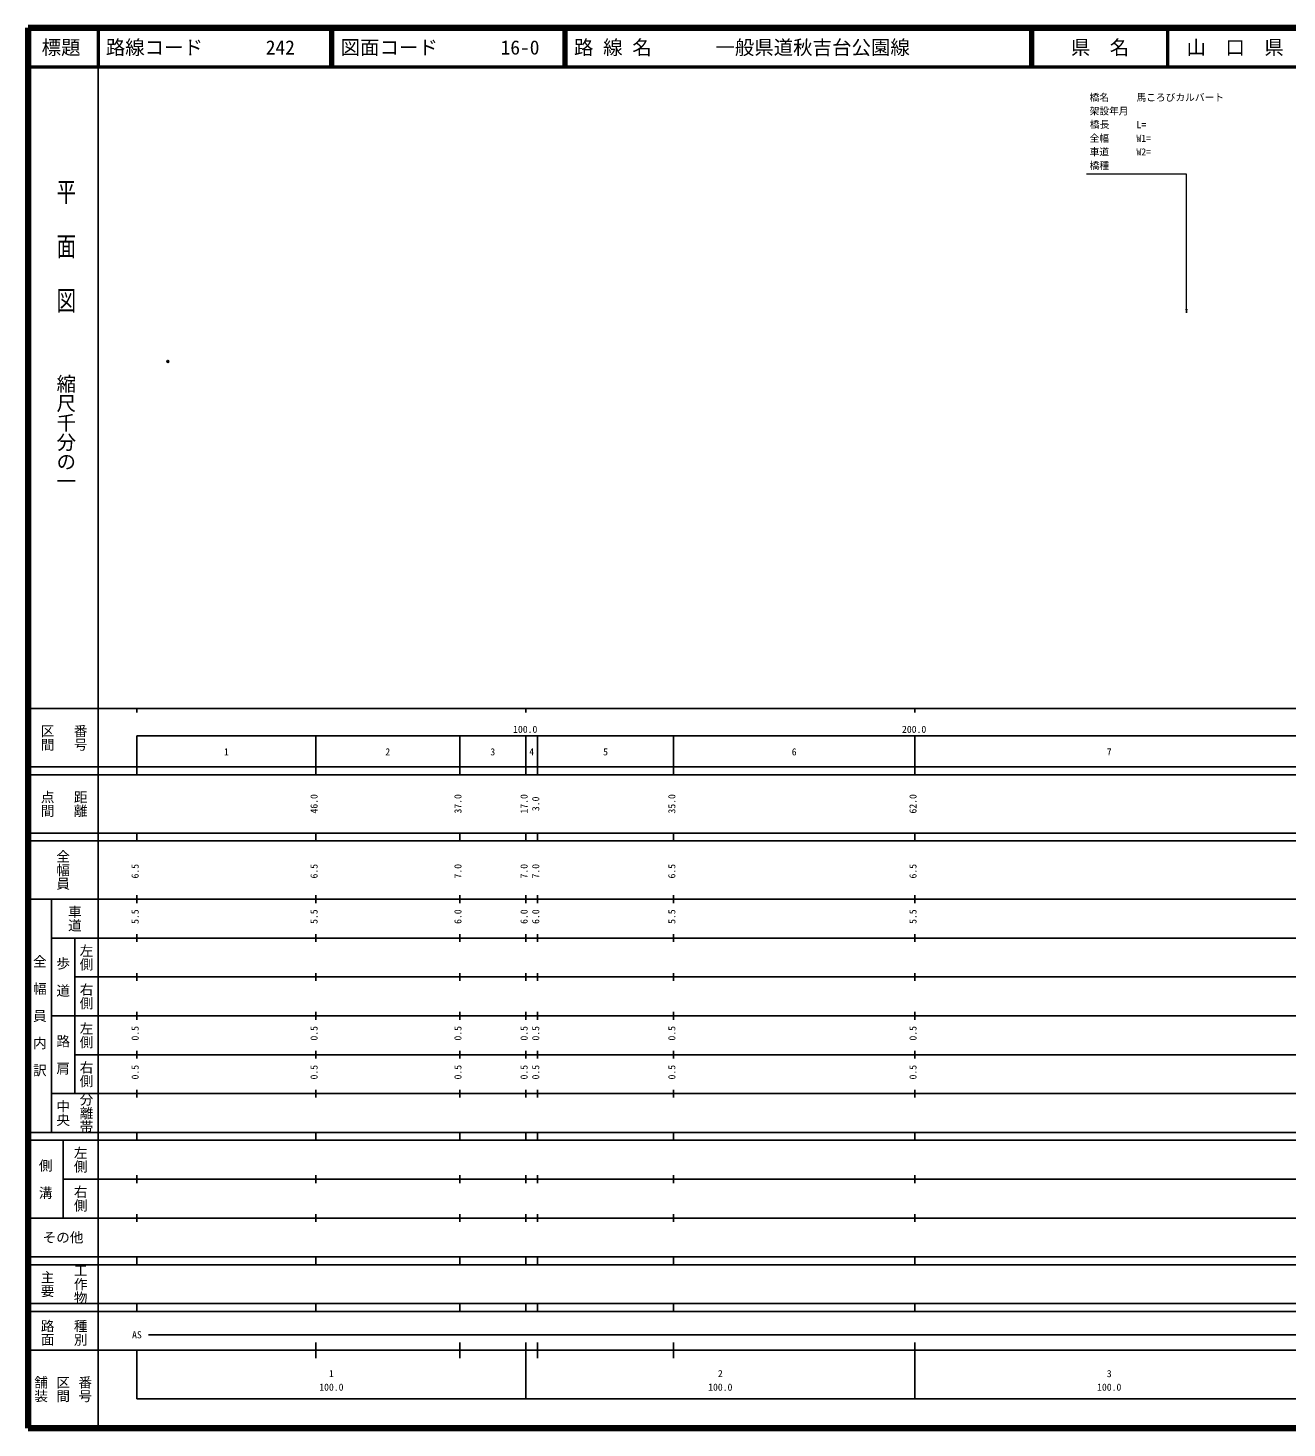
# Model space of a CAD drawing. Units: millimetres on the paper, with parts at other scales. Extents: x 40 to 680, y 20 to 380.
# Drawn here: x 40 to 363.7, y 20 to 380 of the extents above; entities that cross this region are included whole.
import ezdxf
from ezdxf.enums import TextEntityAlignment as Align

# ---------------------------------------------------------------- set-up
doc = ezdxf.new("R2010")
doc.units = ezdxf.units.MM
doc.header["$PDMODE"] = 32
doc.header["$PDSIZE"] = 0.5
for name, color, linetype in [('M-OTRS', 6, 'Continuous'), ('M-STR-STR1', 7, 'Continuous'), ('M-TTL-TXT', 7, 'Continuous')]:
    doc.layers.add(name, color=color, linetype=linetype)
for name, color, linetype, lineweight in [('M-TTL', 2, 'Continuous', 140), ('M-TTL-BAND', 7, 'Continuous', 25), ('M-TTL-LINE', 7, 'Continuous', 50)]:
    doc.layers.add(name, color=color, linetype=linetype, lineweight=lineweight)
doc.styles.add('@ＭＳ ゴシック', font='')
doc.styles.add('ＭＳ ゴシック', font='')
doc.styles.get('@ＭＳ ゴシック').set_extended_font_data('@MS Gothic')
doc.styles.get('ＭＳ ゴシック').set_extended_font_data('MS Gothic')

# ---------------------------------------------------------------- blocks, each defined once
blk = doc.blocks.new('open_arrow')
at = {"color": 0, "linetype": 'Continuous', "lineweight": -2}
blk.add_lwpolyline([(7.5, 1.25), (0, 0), (7.5, -1.25)], dxfattribs=at)

msp = doc.modelspace()

# ---------------------------------------------------------------- linework, layer by layer
at = {"layer": 'M-OTRS'}
msp.add_point((75.959, 294.274), dxfattribs=at)
at = {"layer": 'M-TTL'}
for p, q in [((40, 380), (40, 20)), ((680, 380), (40, 380)), ((40, 20), (680, 20))]:
    msp.add_line(p, q, dxfattribs=at)
at = {"layer": 'M-TTL', "color": 7, "lineweight": 13}
msp.add_lwpolyline([(337.877, 306.744), (337.877, 342.411), (312.135, 342.411)], dxfattribs=at)
at = {"layer": 'M-TTL-BAND'}
for p, q in [((58, 370), (58, 20)), ((40, 205), (579, 205)), ((68, 205), (68, 204)), ((168, 205), (168, 204)), ((268, 205), (268, 204)), ((68, 198), (579, 198)), ((68, 198), (68, 188)), ((114, 188), (114, 198)), ((151, 188), (151, 198)), ((168, 188), (168, 198)), ((171, 188), (171, 198)), ((206, 188), (206, 198)), ((268, 188), (268, 198)), ((40, 190), (579, 190)), ((40, 188), (579, 188)), ((40, 173), (579, 173)), ((68, 171), (68, 173)), ((114, 171), (114, 173)), ((151, 171), (151, 173)), ((168, 171), (168, 173)), ((171, 171), (171, 173)), ((206, 171), (206, 173)), ((268, 171), (268, 173)), ((40, 171), (579, 171)), ((40, 156), (579, 156)), ((46, 96), (46, 156)), ((68, 155), (68, 157)), ((114, 155), (114, 157)), ((151, 155), (151, 157)), ((168, 155), (168, 157)), ((171, 155), (171, 157)), ((206, 155), (206, 157)), ((268, 155), (268, 157)), ((46, 146), (579, 146)), ((52, 146), (52, 106)), ((68, 145), (68, 147)), ((114, 145), (114, 147)), ((151, 145), (151, 147)), ((168, 145), (168, 147)), ((171, 145), (171, 147)), ((206, 145), (206, 147)), ((268, 145), (268, 147)), ((68, 135), (68, 137)), ((114, 135), (114, 137)), ((151, 135), (151, 137)), ((168, 135), (168, 137)), ((171, 135), (171, 137)), ((206, 135), (206, 137)), ((268, 135), (268, 137)), ((52, 136), (579, 136)), ((46, 126), (579, 126)), ((68, 125), (68, 127)), ((114, 125), (114, 127)), ((151, 125), (151, 127)), ((168, 125), (168, 127)), ((171, 125), (171, 127)), ((206, 125), (206, 127)), ((268, 125), (268, 127)), ((52, 116), (579, 116)), ((68, 115), (68, 117)), ((114, 115), (114, 117)), ((151, 115), (151, 117)), ((168, 115), (168, 117)), ((171, 115), (171, 117)), ((206, 115), (206, 117)), ((268, 115), (268, 117)), ((46, 106), (579, 106)), ((68, 105), (68, 107)), ((114, 105), (114, 107)), ((151, 105), (151, 107)), ((168, 105), (168, 107)), ((171, 105), (171, 107)), ((206, 105), (206, 107)), ((268, 105), (268, 107)), ((40, 96), (579, 96)), ((40, 94), (579, 94)), ((49, 94), (49, 74)), ((68, 94), (68, 96)), ((114, 94), (114, 96)), ((151, 94), (151, 96)), ((168, 94), (168, 96)), ((171, 94), (171, 96)), ((206, 94), (206, 96)), ((268, 94), (268, 96)), ((49, 84), (579, 84)), ((68, 83), (68, 85)), ((114, 83), (114, 85)), ((151, 83), (151, 85)), ((168, 83), (168, 85)), ((171, 83), (171, 85)), ((206, 83), (206, 85)), ((268, 83), (268, 85)), ((40, 74), (579, 74)), ((68, 73), (68, 75)), ((114, 73), (114, 75)), ((151, 73), (151, 75)), ((168, 73), (168, 75)), ((171, 73), (171, 75)), ((206, 73), (206, 75)), ((268, 73), (268, 75)), ((40, 64), (579, 64)), ((40, 62), (579, 62)), ((68, 62), (68, 64)), ((114, 62), (114, 64)), ((151, 62), (151, 64)), ((168, 62), (168, 64)), ((171, 62), (171, 64)), ((206, 62), (206, 64)), ((268, 62), (268, 64)), ((40, 52), (579, 52)), ((68, 50), (68, 52)), ((114, 50), (114, 52)), ((151, 50), (151, 52)), ((168, 50), (168, 52)), ((171, 50), (171, 52)), ((206, 50), (206, 52)), ((268, 50), (268, 52)), ((40, 50), (579, 50)), ((71, 44), (565, 44)), ((40, 40), (579, 40)), ((68, 40), (68, 27.5)), ((114, 38), (114, 42)), ((151, 38), (151, 42)), ((168, 27.5), (168, 42)), ((171, 38), (171, 42)), ((206, 38), (206, 42)), ((268, 27.5), (268, 42)), ((68, 27.5), (579, 27.5))]:
    msp.add_line(p, q, dxfattribs=at)
at = {"layer": 'M-TTL-LINE'}
for p, q in [((58, 380), (58, 370)), ((117.75, 380), (117.75, 370)), ((118.25, 380), (118.25, 370)), ((177.75, 380), (177.75, 370)), ((178.25, 380), (178.25, 370)), ((297.75, 380), (297.75, 370)), ((298.25, 380), (298.25, 370)), ((333, 380), (333, 370)), ((40, 370), (680, 370))]:
    msp.add_line(p, q, dxfattribs=at)

# ---------------------------------------------------------------- block references
at = {"layer": 'M-TTL', "color": 7, "lineweight": 13, "xscale": 0.133, "yscale": 0.133, "rotation": 90}
msp.add_blockref('open_arrow', (337.877, 306.744), dxfattribs=at)

# ---------------------------------------------------------------- texts
at = {"layer": 'M-STR-STR1', "style": 'ＭＳ ゴシック'}
for s, p in [('橋名', (312.965, 360.673)), ('馬ころびカルバート', (325.01, 360.673)), ('架設年月', (312.965, 357.173)), ('全幅', (312.965, 350.173)), ('橋長', (313.033, 353.724)), ('L=', (325.01, 353.673)), ('車道', (312.965, 346.673)), ('W1=', (325.01, 350.173)), ('橋種', (312.965, 343.173)), ('W2=', (325.01, 346.673))]:
    msp.add_text(s, height=1.833, dxfattribs=at).set_placement(p, align=Align.BOTTOM_LEFT)
at = {"layer": 'M-TTL-BAND', "style": '@ＭＳ ゴシック', "width": 1.4}
msp.add_text('平  面  図', height=3.666, rotation=270, dxfattribs=at).set_placement((49.777, 306.475), align=Align.MIDDLE_RIGHT)
at = {"layer": 'M-TTL-BAND', "style": '@ＭＳ ゴシック'}
msp.add_text('縮尺千分の一', height=3.666, rotation=270, dxfattribs=at).set_placement((49.777, 261.03), align=Align.MIDDLE_RIGHT)
for s, p in [('区間', (45, 197.5)), ('番号', (53.5, 197.5)), ('点間', (45, 180.5)), ('距離', (53.5, 180.5)), ('全幅員', (49, 163.5)), ('車道', (52, 151)), ('左側', (55, 141)), ('全\u3000幅\u3000員\u3000内\u3000訳', (43, 126)), ('歩\u3000道', (49, 136)), ('右側', (55, 131)), ('左側', (55, 121)), ('路\u3000肩', (49, 116)), ('右側', (55, 111)), ('分離帯', (55, 101)), ('中央', (49, 101)), ('左側', (53.5, 89)), ('側\u3000溝', (44.5, 84)), ('右側', (53.5, 79)), ('工作物', (53.5, 57)), ('主要', (45, 57)), ('路面', (45, 44.5)), ('種別', (53.5, 44.5)), ('舗装', (43.333, 30)), ('区間', (49, 30)), ('番号', (54.667, 30))]:
    msp.add_text(s, height=2.566, rotation=270, dxfattribs=at).set_placement(p, align=Align.MIDDLE_CENTER)
at = {"layer": 'M-TTL-BAND', "style": 'ＭＳ ゴシック'}
for s, p in [('100.0', (167.844, 198.195)), ('200.0', (267.844, 198.195)), ('1', (91, 192.405)), ('2', (132.5, 192.405)), ('3', (159.5, 192.405)), ('4', (169.5, 192.405)), ('5', (188.5, 192.405)), ('6', (237, 192.405)), ('7', (318, 192.405)), ('AS', (68, 42.5)), ('1', (118, 32.523)), ('2', (218, 32.523)), ('3', (318, 32.523)), ('100.0', (118, 29.033)), ('100.0', (218, 29.033)), ('100.0', (318, 29.033))]:
    msp.add_text(s, height=1.833, dxfattribs=at).set_placement(p, align=Align.BOTTOM_CENTER)
for s, p in [('46.0', (115, 180.5)), ('37.0', (152, 180.5)), ('17.0', (169, 180.5)), ('3.0', (172, 180.5)), ('35.0', (207, 180.5)), ('62.0', (269, 180.5)), ('6.5', (69, 163.174)), ('6.5', (115, 163.174)), ('7.0', (152, 163.174)), ('7.0', (169, 163.174)), ('7.0', (172, 163.174)), ('6.5', (207, 163.174)), ('6.5', (269, 163.174)), ('5.5', (69, 151.5)), ('5.5', (115, 151.5)), ('6.0', (152, 151.5)), ('6.0', (169, 151.5)), ('6.0', (172, 151.5)), ('5.5', (207, 151.5)), ('5.5', (269, 151.5)), ('0.5', (69, 121.5)), ('0.5', (115, 121.5)), ('0.5', (152, 121.5)), ('0.5', (169, 121.5)), ('0.5', (172, 121.5)), ('0.5', (207, 121.5)), ('0.5', (269, 121.5)), ('0.5', (69, 111.5)), ('0.5', (115, 111.5)), ('0.5', (152, 111.5)), ('0.5', (169, 111.5)), ('0.5', (172, 111.5)), ('0.5', (207, 111.5)), ('0.5', (269, 111.5))]:
    msp.add_text(s, height=1.833, rotation=90, dxfattribs=at).set_placement(p, align=Align.BOTTOM_CENTER)
msp.add_text('その他', height=2.566, dxfattribs=at).set_placement((49, 69), align=Align.MIDDLE_CENTER)
at = {"layer": 'M-TTL-TXT', "style": 'ＭＳ ゴシック'}
for s, p in [('標題', (48.5, 375)), ('県\u3000名', (315.625, 375)), ('山\u3000口\u3000県', (350.375, 375))]:
    msp.add_text(s, height=3.666, dxfattribs=at).set_placement(p, align=Align.MIDDLE_CENTER)
for s, p in [('路線コード', (60, 375)), ('242', (101.142, 375)), ('図面コード', (120.38, 375)), ('16-0', (161.521, 375)), ('路 線 名', (180.38, 375)), ('一般県道秋吉台公園線', (216.734, 375))]:
    msp.add_text(s, height=3.666, dxfattribs=at).set_placement(p, align=Align.MIDDLE_LEFT)

doc.saveas('drawing.dxf')
